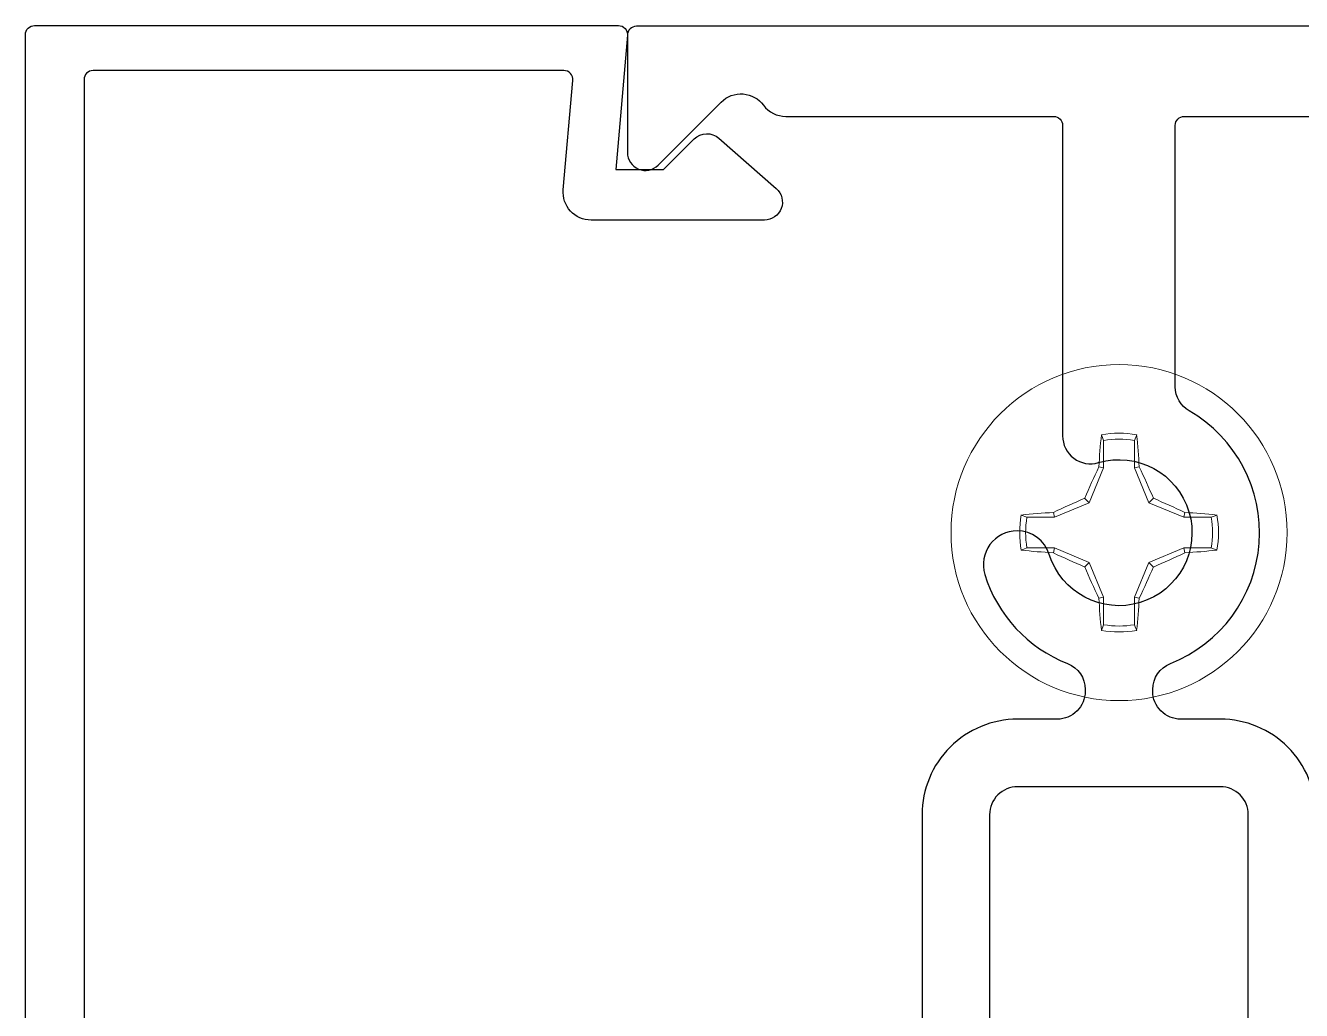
# Model space of a CAD drawing. Extents: x -26 to 91, y -47 to 75.
# Drawn here: x 42.466 to 43.882, y 55.071 to 56.164 of the extents above; entities that cross this region are included whole.
import ezdxf

# ---------------------------------------------------------------- set-up
doc = ezdxf.new("R2010")
doc.units = 0
doc.header["$MEASUREMENT"] = 0
doc.layers.get('0').update_dxf_attribs({"linetype": 'CONTINUOUS'})
doc.layers.add('FRAME', color=1, linetype='CONTINUOUS')

# ---------------------------------------------------------------- blocks, each defined once
blk = doc.blocks.new('3806 MULLION')
for points in [[(-3.625, -0.2185, -0.414214), (-3.731, -0.1125), (-3.731, -0.0685, 0.414214), (-3.762, -0.0375), (-3.764, -0.0375, 0.308174), (-3.7928, -0.0571, -0.627979), (-4.0731, -0.078, 0.267949), (-4.0999, -0.0625), (-4.39, -0.0625, 0.414214), (-4.4, -0.0725), (-4.4, -0.3696, -0.237131)], [(-4.5, -0.5355), (-4.5, 0), (-4.5, 0.5355, -0.414214), (-4.49, 0.5455), (-4.36, 0.5455, -0.668179), (-4.3459, 0.5114), (-4.4159, 0.4413, 0.457629), (-4.4125, 0.3945, -0.237131), (-4.4, 0.3696), (-4.4, 0.0725, 0.414214), (-4.39, 0.0625), (-4.0455, 0.0625, -0.500407), (-4.0157, 0.0228, 2.386509), (-3.9139, 0.0773, -0.326072), (-3.94, 0.1131, -0.502305), (-3.8917, 0.149, -0.227368), (-3.7928, 0.0571, 0.308174), (-3.764, 0.0375), (-3.762, 0.0375, 0.414214), (-3.731, 0.0685), (-3.731, 0.1125, -0.414214), (-3.625, 0.2185), (-1.674, 0.2185)]]:
    blk.add_lwpolyline(points, format="xyb")
blk.add_lwpolyline([(-3.625, -0.1435, -0.414214), (-3.656, -0.1125), (-3.656, 0.1125, -0.414214), (-3.625, 0.1435), (-1.637, 0.1435, -0.414214), (-1.606, 0.1125), (-1.606, -0.1125, -0.414214), (-1.637, -0.1435)], format="xyb", close=True)
blk = doc.blocks.new('3801 1 INCH GLASS STOP')
blk.add_lwpolyline([(3.1831, -0.668), (-0.0009, -0.668, -0.414214), (-0.0109, -0.658), (-0.0109, -0.01, -0.440011), (0, 0), (0.1491, -0.013), (0.1491, 0.04), (0.115, 0.0742, -0.395486), (0.1141, 0.1015), (0.1701, 0.1652, -0.691708), (0.2051, 0.152), (0.2051, -0.0403, -0.440011), (0.1714, -0.0712), (0.05, -0.0606, 0.440011), (0.0391, -0.0706), (0.0391, -0.593, 0.414214), (0.0491, -0.603), (1.5201, -0.603, 0.414214)], format="xyb")
blk = doc.blocks.new('dfasdf')
at = {"color": 7, "linetype": 'Continuous', "lineweight": 15}
for p, q in [((54.6225, 25.6793), (54.62, 25.6856)), ((54.6225, 25.6793), (54.6225, 25.6488)), ((54.6566, 25.6488), (54.6566, 25.6793)), ((54.6225, 25.6488), (54.6065, 25.6101)), ((54.6225, 25.6488), (54.6171, 25.6499)), ((54.6566, 25.6488), (54.662, 25.6499)), ((54.6727, 25.6101), (54.6566, 25.6488)), ((54.6065, 25.6101), (54.6014, 25.6152)), ((54.6727, 25.6101), (54.6777, 25.6152)), ((54.6065, 25.6101), (54.5678, 25.5941)), ((54.7114, 25.5941), (54.6727, 25.6101)), ((54.5678, 25.5941), (54.5373, 25.5941)), ((54.5678, 25.5941), (54.5667, 25.5995)), ((54.7114, 25.5941), (54.7124, 25.5995)), ((54.7418, 25.5941), (54.7114, 25.5941)), ((54.7418, 25.5941), (54.7482, 25.5966)), ((54.5373, 25.56), (54.531, 25.5575)), ((54.5373, 25.56), (54.5678, 25.56)), ((54.5678, 25.56), (54.5667, 25.5546)), ((54.5678, 25.56), (54.6065, 25.544)), ((54.6727, 25.544), (54.7114, 25.56)), ((54.7114, 25.56), (54.7124, 25.5546)), ((54.7114, 25.56), (54.7418, 25.56)), ((54.6065, 25.544), (54.6014, 25.5389)), ((54.6065, 25.544), (54.6225, 25.5053)), ((54.6566, 25.5053), (54.6727, 25.544)), ((54.6727, 25.544), (54.6777, 25.5389)), ((54.6225, 25.5053), (54.6171, 25.5042)), ((54.6225, 25.5053), (54.6225, 25.4748)), ((54.6566, 25.5053), (54.662, 25.5042)), ((54.6566, 25.4748), (54.6566, 25.5053)), ((54.6566, 25.4748), (54.6592, 25.4685))]:
    blk.add_line(p, q, dxfattribs=at)
at = {"color": 7, "linetype": 'Continuous', "lineweight": 15, "flags": 128}
for points in [[(54.6566, 25.6793), (54.658, 25.6827), (54.6592, 25.6856)], [(54.5373, 25.5941), (54.534, 25.5954), (54.531, 25.5966)], [(54.7418, 25.56), (54.7452, 25.5587), (54.7482, 25.5575)], [(54.6225, 25.4748), (54.6212, 25.4714), (54.62, 25.4685)]]:
    blk.add_lwpolyline(points, dxfattribs=at)
at = {"color": 7, "linetype": 'Continuous', "lineweight": 15}
blk.add_circle((54.6396, 25.577), 0.1865, dxfattribs=at)
for centre, radius, start, end in [((55.5592, 25.5924), 0.9438, 174.331, 176.507), ((54.6396, 25.577), 0.1103, 79.7812, 100.2188), ((53.7199, 25.5924), 0.9438, 3.493, 5.669), ((54.6396, 25.577), 0.1037, 80.5333, 99.4667), ((55.6923, 25.1423), 1.1889, 154.7283, 156.5646), ((53.5869, 25.1423), 1.1889, 23.4354, 25.2717), ((55.0743, 24.5244), 1.1889, 113.4354, 115.2717), ((54.2049, 24.5244), 1.1889, 64.7283, 66.5646), ((54.6396, 25.577), 0.1103, 169.7812, 190.2188), ((54.6242, 24.6574), 0.9438, 93.493, 95.669), ((54.6396, 25.577), 0.1037, 170.5333, 189.4667), ((54.6549, 24.6574), 0.9438, 84.331, 86.507), ((54.6396, 25.577), 0.1037, 350.5333, 9.4667), ((54.6396, 25.577), 0.1103, 349.7812, 10.2188), ((54.6242, 26.4967), 0.9438, 264.331, 266.507), ((55.0743, 26.6297), 1.1889, 244.7283, 246.5646), ((54.2049, 26.6297), 1.1889, 293.4354, 295.2717), ((54.6549, 26.4967), 0.9438, 273.493, 275.669), ((55.6923, 26.0117), 1.1889, 203.4354, 205.2717), ((53.5869, 26.0117), 1.1889, 334.7283, 336.5646), ((55.5592, 25.5617), 0.9438, 183.493, 185.669), ((53.7199, 25.5617), 0.9438, 354.331, 356.507), ((54.6396, 25.577), 0.1037, 260.5333, 279.4667), ((54.6396, 25.577), 0.1103, 259.7812, 280.2188)]:
    blk.add_arc(centre, radius, start, end, dxfattribs=at)

msp = doc.modelspace()

# ---------------------------------------------------------------- block references
at = {"xscale": -1, "rotation": 180}
msp.add_blockref('dfasdf', (-10.9599, 81.1784), dxfattribs=at)
at = {"layer": 'FRAME', "xscale": -1, "rotation": 90}
msp.add_blockref('3806 MULLION', (43.6796, 51.6633), dxfattribs=at)
at = {"layer": 'FRAME', "rotation": 270}
msp.add_blockref('3801 1 INCH GLASS STOP', (43.1341, 56.1533), dxfattribs=at)

doc.saveas('drawing.dxf')
